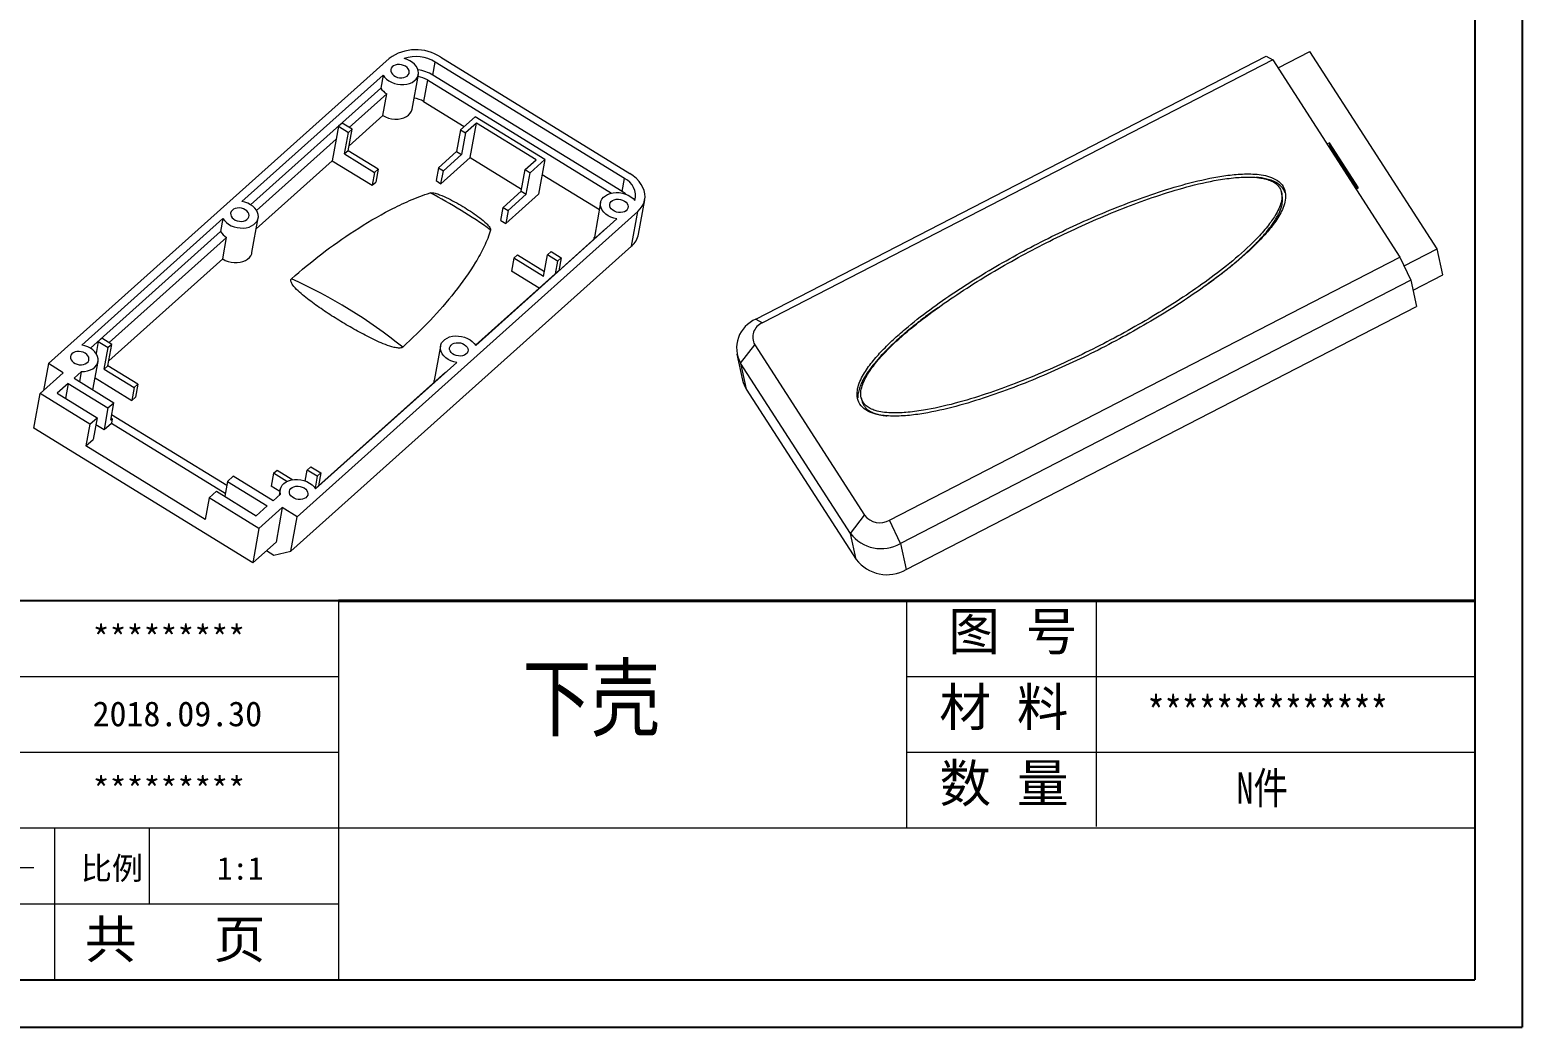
# Model space of a CAD drawing. Header units: inches. Extents: x 1962 to 2664, y 573 to 733.
# Drawn here: x 2324.1 to 2444.2, y 573 to 653.2 of the extents above; entities that cross this region are included whole.
import ezdxf

# ---------------------------------------------------------------- set-up
doc = ezdxf.new("R2010")
doc.units = ezdxf.units.IN
doc.linetypes.add('CENTER2', pattern=[28.575, 19.05, -3.175, 3.175, -3.175])
doc.layers.add('文字', color=81, linetype='Continuous')
for name, color, linetype, lineweight in [('粗实线', 7, 'Continuous', 30), ('细实线', 3, 'Continuous', 9), ('细点划线', 2, 'CENTER2', 9)]:
    doc.layers.add(name, color=color, linetype=linetype, lineweight=lineweight)
doc.styles.get("Standard").update_dxf_attribs({"font": 'txt', "bigfont": 'gbcbig.shx'})
doc.styles.add('宋体', font='', dxfattribs={"width": 0.8, "height": 3.5})
doc.styles.get('宋体').set_extended_font_data('SimSun')

msp = doc.modelspace()

# ---------------------------------------------------------------- linework, layer by layer
for p, q in [((2444.185, 732.95), (2444.185, 572.957)), ((2440.376, 729.141), (2440.376, 576.766)), ((2348.951, 607.241), (2303.239, 607.241)), ((2223.764, 576.766), (2440.376, 576.766)), ((2217.909, 572.957), (2444.185, 572.957))]:
    msp.add_line(p, q)
at = {"color": 7, "linetype": 'Continuous', "lineweight": 15}
for p, q in [((2325.61, 626.326), (2353.022, 650.874)), ((2357.182, 650.97), (2372.395, 641.612)), ((2382.533, 629.895), (2423.597, 651.06)), ((2424.12, 650.765), (2383.056, 629.601)), ((2423.597, 651.06), (2424.12, 650.765)), ((2424.12, 650.765), (2434.356, 634.898)), ((2424.545, 650.107), (2427.103, 651.425)), ((2437.339, 635.558), (2427.103, 651.425)), ((2354.875, 646.803), (2355.377, 649.58)), ((2356.554, 649.535), (2356.742, 650.577)), ((2371.956, 641.219), (2356.742, 650.577)), ((2352.54, 649.535), (2341.175, 639.358)), ((2352.351, 648.494), (2341.871, 639.108)), ((2352.54, 649.535), (2352.351, 648.494)), ((2356.115, 649.142), (2355.801, 647.406)), ((2356.115, 649.142), (2370.908, 640.043)), ((2371.768, 640.177), (2356.554, 649.535)), ((2349.823, 645.322), (2352.834, 648.019)), ((2352.52, 646.283), (2352.834, 648.019)), ((2355.801, 647.406), (2359.064, 645.399)), ((2349.804, 643.85), (2352.52, 646.283)), ((2359.936, 646.179), (2358.764, 645.13)), ((2365.541, 642.732), (2359.936, 646.179)), ((2348.952, 645.415), (2348.763, 644.373)), ((2349.245, 645.677), (2348.952, 645.415)), ((2348.952, 645.415), (2349.752, 644.922)), ((2350.045, 645.185), (2349.245, 645.677)), ((2349.439, 643.186), (2349.752, 644.922)), ((2349.732, 643.448), (2350.045, 645.185)), ((2350.045, 645.185), (2349.752, 644.922)), ((2358.764, 645.13), (2358.451, 643.394)), ((2358.764, 645.13), (2359.165, 644.884)), ((2359.165, 644.884), (2358.851, 643.148)), ((2360.043, 645.671), (2359.165, 644.884)), ((2359.541, 642.893), (2360.043, 645.671)), ((2364.848, 642.716), (2360.043, 645.671)), ((2342.363, 638.642), (2348.763, 644.373)), ((2348.763, 644.373), (2348.45, 642.637)), ((2428.688, 644.074), (2428.499, 643.976)), ((2428.747, 643.811), (2428.641, 643.757)), ((2431.015, 640.468), (2428.688, 644.074)), ((2428.747, 643.811), (2428.688, 644.074)), ((2430.931, 640.425), (2428.747, 643.811)), ((2342.332, 637.158), (2348.45, 642.637)), ((2348.45, 642.637), (2351.653, 640.667)), ((2349.732, 643.448), (2349.439, 643.186)), ((2349.439, 643.186), (2351.841, 641.709)), ((2352.134, 641.971), (2349.732, 643.448)), ((2358.451, 643.394), (2356.986, 642.083)), ((2357.198, 640.795), (2359.541, 642.893)), ((2358.851, 643.148), (2357.387, 641.837)), ((2358.451, 643.394), (2358.851, 643.148)), ((2359.541, 642.893), (2363.683, 640.345)), ((2363.969, 641.929), (2364.848, 642.716)), ((2364.37, 641.683), (2365.541, 642.732)), ((2365.541, 642.732), (2365.039, 639.954)), ((2351.841, 641.709), (2351.653, 640.667)), ((2351.841, 641.709), (2352.134, 641.971)), ((2352.134, 641.971), (2351.946, 640.929)), ((2356.986, 642.083), (2356.798, 641.041)), ((2356.986, 642.083), (2357.387, 641.837)), ((2357.198, 640.795), (2357.387, 641.837)), ((2363.655, 640.193), (2363.969, 641.929)), ((2363.969, 641.929), (2364.37, 641.683)), ((2364.056, 639.946), (2364.37, 641.683)), ((2365.327, 641.546), (2369.938, 638.71)), ((2371.768, 640.177), (2371.956, 641.219)), ((2351.653, 640.667), (2351.946, 640.929)), ((2356.798, 641.041), (2357.198, 640.795)), ((2362.191, 638.881), (2363.655, 640.193)), ((2363.655, 640.193), (2364.056, 639.946)), ((2424.884, 639.828), (2424.826, 640.09)), ((2430.826, 640.37), (2431.015, 640.468)), ((2362.003, 637.84), (2362.191, 638.881)), ((2362.191, 638.881), (2362.592, 638.635)), ((2362.403, 637.593), (2365.039, 639.954)), ((2362.592, 638.635), (2364.056, 639.946)), ((2370.041, 639.278), (2369.539, 636.5)), ((2373.088, 636.727), (2373.59, 639.505)), ((2339.654, 637.995), (2328.29, 627.818)), ((2339.654, 637.995), (2339.465, 636.954)), ((2341.989, 635.263), (2342.491, 638.041)), ((2373.041, 638.561), (2345.629, 614.013)), ((2359.993, 627.784), (2371.357, 637.961)), ((2362.003, 637.84), (2362.403, 637.593)), ((2362.592, 638.635), (2362.403, 637.593)), ((2372.538, 635.783), (2373.041, 638.561)), ((2339.465, 636.954), (2328.985, 627.568)), ((2330.494, 628.012), (2339.948, 636.479)), ((2339.635, 634.743), (2339.948, 636.479)), ((2370.45, 637.183), (2366.672, 633.8)), ((2370.45, 637.183), (2370.473, 637.169)), ((2345.127, 611.235), (2372.538, 635.783)), ((2366.06, 635.334), (2365.767, 635.072)), ((2366.06, 635.334), (2366.861, 634.841)), ((2434.686, 634.191), (2437.339, 635.558)), ((2437.805, 633.459), (2437.339, 635.558)), ((2330.475, 626.54), (2339.635, 634.743)), ((2363.051, 634.813), (2362.863, 633.771)), ((2363.051, 634.813), (2363.344, 635.075)), ((2365.453, 633.335), (2363.051, 634.813)), ((2363.344, 635.075), (2365.525, 633.734)), ((2365.453, 633.335), (2365.767, 635.072)), ((2366.568, 634.579), (2365.767, 635.072)), ((2366.568, 634.579), (2366.38, 633.537)), ((2366.861, 634.841), (2366.568, 634.579)), ((2366.861, 634.841), (2366.672, 633.8)), ((2393.291, 613.734), (2434.356, 634.898)), ((2434.356, 634.898), (2435.229, 633.029)), ((2366.38, 633.537), (2359.979, 627.806)), ((2365.103, 632.394), (2362.863, 633.771)), ((2366.672, 633.8), (2366.38, 633.537)), ((2435.229, 633.029), (2394.164, 611.865)), ((2435.229, 633.029), (2435.696, 630.93)), ((2435.408, 632.224), (2437.805, 633.459)), ((2394.631, 609.766), (2435.696, 630.93)), ((2382.533, 629.895), (2383.056, 629.601)), ((2329.623, 628.105), (2329.449, 627.145)), ((2329.916, 628.367), (2329.623, 628.105)), ((2329.623, 628.105), (2330.424, 627.613)), ((2330.716, 627.875), (2329.916, 628.367)), ((2330.11, 625.876), (2330.424, 627.613)), ((2330.403, 626.139), (2330.716, 627.875)), ((2330.716, 627.875), (2330.424, 627.613)), ((2357.155, 627.738), (2356.653, 624.961)), ((2381, 627.08), (2381.467, 624.982)), ((2381.296, 626.375), (2382.437, 627.84)), ((2382.437, 627.84), (2391.277, 614.137)), ((2326.811, 625.587), (2324.937, 623.909)), ((2325.61, 626.326), (2325.219, 624.161)), ((2326.811, 625.587), (2325.61, 626.326)), ((2328.275, 625.689), (2327.671, 625.147)), ((2328.127, 624.867), (2328.275, 625.689)), ((2329.192, 624.212), (2329.605, 626.501)), ((2330.403, 626.139), (2330.11, 625.876)), ((2330.11, 625.876), (2332.512, 624.399)), ((2332.805, 624.661), (2330.403, 626.139)), ((2347.107, 616.244), (2358.471, 626.421)), ((2357.564, 625.643), (2347.344, 616.49)), ((2357.564, 625.643), (2357.587, 625.629)), ((2390.136, 612.672), (2381.296, 626.375)), ((2381.296, 626.375), (2381.763, 624.276)), ((2327.202, 624.728), (2326.323, 623.941)), ((2327.202, 624.728), (2326.986, 623.533)), ((2327.202, 624.728), (2330.405, 622.758)), ((2327.671, 625.147), (2330.874, 623.177)), ((2329.366, 625.177), (2332.324, 623.357)), ((2332.512, 624.399), (2332.324, 623.357)), ((2332.512, 624.399), (2332.805, 624.661)), ((2332.805, 624.661), (2332.617, 623.619)), ((2324.435, 621.131), (2324.937, 623.909)), ((2328.941, 621.446), (2324.937, 623.909)), ((2326.323, 623.941), (2329.526, 621.971)), ((2330.405, 622.758), (2330.874, 623.177)), ((2330.623, 621.788), (2330.874, 623.177)), ((2332.324, 623.357), (2332.617, 623.619)), ((2381.763, 624.276), (2390.603, 610.573)), ((2391.006, 623.592), (2391.065, 623.33)), ((2328.941, 621.446), (2329.526, 621.971)), ((2329.526, 621.971), (2329.213, 620.235)), ((2330.405, 622.758), (2330.091, 621.021)), ((2339.954, 616.516), (2330.699, 622.209)), ((2342.051, 610.295), (2324.435, 621.131)), ((2328.941, 621.446), (2328.627, 619.71)), ((2329.429, 621.429), (2330.091, 621.021)), ((2330.091, 621.021), (2330.677, 621.546)), ((2330.623, 621.788), (2330.74, 621.893)), ((2330.74, 621.893), (2330.651, 621.948)), ((2330.74, 621.893), (2330.677, 621.546)), ((2330.677, 621.546), (2339.844, 615.907)), ((2328.627, 619.71), (2329.213, 620.235)), ((2338.236, 613.8), (2328.627, 619.71)), ((2340.482, 617.267), (2340.014, 616.847)), ((2343.685, 615.297), (2340.482, 617.267)), ((2343.722, 617.503), (2343.534, 616.462)), ((2343.722, 617.503), (2344.015, 617.766)), ((2344.798, 616.842), (2343.722, 617.503)), ((2344.015, 617.766), (2345.276, 616.99)), ((2346.28, 616.884), (2346.438, 617.762)), ((2346.731, 618.024), (2346.438, 617.762)), ((2347.239, 617.269), (2346.438, 617.762)), ((2346.731, 618.024), (2347.532, 617.532)), ((2347.239, 617.269), (2347.065, 616.309)), ((2347.532, 617.532), (2347.239, 617.269)), ((2347.532, 617.532), (2347.344, 616.49)), ((2339.135, 616.06), (2338.55, 615.536)), ((2339.135, 616.06), (2342.338, 614.09)), ((2340.014, 616.847), (2339.798, 615.653)), ((2340.014, 616.847), (2343.217, 614.877)), ((2344.239, 616.028), (2343.534, 616.462)), ((2344.269, 616.199), (2344.188, 615.746)), ((2347.344, 616.49), (2347.094, 616.266)), ((2338.55, 615.536), (2338.236, 613.8)), ((2342.553, 613.073), (2338.55, 615.536)), ((2342.338, 614.09), (2343.217, 614.877)), ((2344.428, 614.752), (2342.553, 613.073)), ((2343.685, 615.297), (2344.29, 615.838)), ((2344.428, 614.752), (2343.925, 611.974)), ((2345.629, 614.013), (2344.428, 614.752)), ((2345.127, 611.235), (2345.629, 614.013)), ((2390.136, 612.672), (2391.277, 614.137)), ((2394.164, 611.865), (2393.291, 613.734)), ((2342.553, 613.073), (2342.051, 610.295)), ((2390.603, 610.573), (2390.136, 612.672)), ((2343.925, 611.974), (2342.051, 610.295)), ((2343.159, 611.288), (2343.737, 610.932)), ((2343.737, 610.932), (2345.127, 611.235)), ((2394.164, 611.865), (2394.631, 609.766))]:
    msp.add_line(p, q, dxfattribs=at)
at = {"color": 7, "linetype": 'Continuous', "lineweight": 15, "flags": 128}
for points in [[(2352.54, 649.535), (2352.661, 649.365), (2352.817, 649.209), (2353.005, 649.071), (2353.218, 648.956), (2353.451, 648.866), (2353.697, 648.804), (2353.949, 648.772), (2354.199, 648.771), (2354.441, 648.801), (2354.668, 648.861), (2354.872, 648.949), (2355.048, 649.063), (2355.192, 649.2), (2355.298, 649.355), (2355.365, 649.524), (2355.389, 649.703), (2355.371, 649.885), (2355.31, 650.067), (2355.209, 650.242), (2355.071, 650.406), (2354.899, 650.554), (2354.698, 650.681), (2354.474, 650.785), (2354.234, 650.862)], [(2354.34, 650.241), (2354.19, 650.315), (2354.024, 650.365), (2353.852, 650.386), (2353.682, 650.378), (2353.524, 650.342), (2353.386, 650.279), (2353.276, 650.193), (2353.2, 650.088), (2353.161, 649.97), (2353.163, 649.846), (2353.204, 649.721), (2353.283, 649.604), (2353.395, 649.499), (2353.534, 649.414), (2353.694, 649.351), (2353.864, 649.316), (2354.036, 649.309), (2354.202, 649.331), (2354.35, 649.38), (2354.475, 649.456), (2354.569, 649.552), (2354.627, 649.664), (2354.645, 649.786), (2354.624, 649.911), (2354.563, 650.033), (2354.467, 650.145), (2354.34, 650.241)], [(2352.52, 646.283), (2352.74, 646.167), (2352.978, 646.079), (2353.229, 646.02), (2353.486, 645.992), (2353.739, 645.996), (2353.983, 646.032), (2354.209, 646.099), (2354.411, 646.194), (2354.583, 646.316), (2354.72, 646.46), (2354.818, 646.621), (2354.874, 646.797), (2354.875, 646.803)], [(2373.041, 638.561), (2373.235, 638.762), (2373.391, 638.981), (2373.508, 639.215), (2373.582, 639.462), (2373.613, 639.717), (2373.602, 639.976), (2373.547, 640.237), (2373.449, 640.494), (2373.311, 640.745), (2373.133, 640.986), (2372.919, 641.213), (2372.672, 641.423), (2372.395, 641.612)], [(2371.357, 637.961), (2371.109, 638.017), (2370.874, 638.102), (2370.656, 638.214), (2370.464, 638.348), (2370.302, 638.501), (2370.174, 638.669), (2370.085, 638.847), (2370.037, 639.029), (2370.032, 639.211), (2370.069, 639.387), (2370.148, 639.553), (2370.266, 639.703), (2370.421, 639.833), (2370.606, 639.939), (2370.818, 640.019), (2371.05, 640.07), (2371.295, 640.09), (2371.546, 640.08), (2371.797, 640.039), (2372.04, 639.968), (2372.268, 639.87), (2372.474, 639.747), (2372.652, 639.604), (2372.799, 639.443)], [(2372.074, 639.955), (2372.021, 639.999), (2371.768, 640.177)], [(2339.654, 637.995), (2339.773, 637.827), (2339.927, 637.673), (2340.112, 637.536), (2340.321, 637.421), (2340.551, 637.331), (2340.793, 637.268), (2341.042, 637.234), (2341.289, 637.23), (2341.529, 637.257), (2341.755, 637.312), (2341.96, 637.396), (2342.139, 637.505), (2342.286, 637.637), (2342.397, 637.787), (2342.47, 637.952), (2342.502, 638.127), (2342.492, 638.307), (2342.441, 638.487), (2342.35, 638.662), (2342.222, 638.827), (2342.06, 638.978), (2341.868, 639.11), (2341.653, 639.219), (2341.42, 639.302), (2341.175, 639.358)], [(2341.454, 638.701), (2341.304, 638.775), (2341.138, 638.825), (2340.966, 638.846), (2340.796, 638.839), (2340.638, 638.802), (2340.5, 638.74), (2340.39, 638.653), (2340.314, 638.548), (2340.275, 638.431), (2340.277, 638.306), (2340.318, 638.182), (2340.397, 638.064), (2340.509, 637.96), (2340.649, 637.874), (2340.808, 637.811), (2340.978, 637.776), (2341.151, 637.769), (2341.316, 637.791), (2341.464, 637.841), (2341.589, 637.916), (2341.683, 638.012), (2341.741, 638.124), (2341.759, 638.246), (2341.738, 638.371), (2341.677, 638.493), (2341.581, 638.605), (2341.454, 638.701)], [(2371.957, 639.405), (2372.083, 639.309), (2372.179, 639.197), (2372.24, 639.075), (2372.261, 638.95), (2372.243, 638.828), (2372.185, 638.716), (2372.091, 638.62), (2371.967, 638.545), (2371.818, 638.495), (2371.653, 638.473), (2371.48, 638.48), (2371.31, 638.515), (2371.151, 638.578), (2371.011, 638.664), (2370.899, 638.768), (2370.82, 638.886), (2370.779, 639.01), (2370.778, 639.135), (2370.816, 639.252), (2370.892, 639.357), (2371.002, 639.443), (2371.14, 639.506), (2371.298, 639.543), (2371.468, 639.55), (2371.64, 639.529), (2371.806, 639.479), (2371.957, 639.405)], [(2369.527, 636.356), (2369.534, 636.467), (2369.539, 636.5)], [(2339.635, 634.743), (2339.844, 634.632), (2340.072, 634.546), (2340.312, 634.486), (2340.558, 634.455), (2340.802, 634.453), (2341.038, 634.481), (2341.26, 634.537), (2341.462, 634.62), (2341.638, 634.728), (2341.783, 634.858), (2341.893, 635.007), (2341.966, 635.169), (2341.989, 635.263)], [(2358.471, 626.421), (2358.227, 626.477), (2357.993, 626.56), (2357.778, 626.669), (2357.587, 626.801), (2357.425, 626.952), (2357.296, 627.117), (2357.205, 627.292), (2357.154, 627.472), (2357.145, 627.652), (2357.177, 627.827), (2357.249, 627.992), (2357.361, 628.142), (2357.508, 628.274), (2357.686, 628.383), (2357.891, 628.467), (2358.117, 628.522), (2358.357, 628.549), (2358.605, 628.545), (2358.853, 628.511), (2359.096, 628.448), (2359.325, 628.358), (2359.535, 628.243), (2359.719, 628.106), (2359.873, 627.952), (2359.993, 627.784)], [(2359.071, 627.865), (2359.197, 627.769), (2359.293, 627.657), (2359.354, 627.536), (2359.375, 627.41), (2359.357, 627.288), (2359.299, 627.176), (2359.205, 627.08), (2359.081, 627.005), (2358.932, 626.955), (2358.767, 626.933), (2358.594, 626.94), (2358.424, 626.976), (2358.265, 627.038), (2358.125, 627.124), (2358.013, 627.228), (2357.934, 627.346), (2357.893, 627.47), (2357.892, 627.595), (2357.93, 627.713), (2358.006, 627.817), (2358.116, 627.904), (2358.254, 627.967), (2358.412, 628.003), (2358.582, 628.01), (2358.754, 627.989), (2358.92, 627.94), (2359.071, 627.865)], [(2328.569, 627.161), (2328.418, 627.236), (2328.252, 627.285), (2328.08, 627.306), (2327.91, 627.299), (2327.752, 627.263), (2327.614, 627.2), (2327.504, 627.114), (2327.428, 627.009), (2327.389, 626.891), (2327.391, 626.766), (2327.432, 626.642), (2327.511, 626.524), (2327.623, 626.42), (2327.763, 626.334), (2327.922, 626.272), (2328.092, 626.236), (2328.265, 626.229), (2328.43, 626.251), (2328.579, 626.301), (2328.703, 626.376), (2328.797, 626.472), (2328.855, 626.584), (2328.873, 626.706), (2328.852, 626.832), (2328.791, 626.953), (2328.695, 627.065), (2328.569, 627.161)], [(2328.275, 625.689), (2328.527, 625.7), (2328.768, 625.743), (2328.989, 625.817), (2329.185, 625.919), (2329.35, 626.047), (2329.478, 626.195), (2329.566, 626.361), (2329.611, 626.539), (2329.612, 626.723), (2329.57, 626.909), (2329.484, 627.091), (2329.358, 627.263), (2329.195, 627.421), (2329.001, 627.559), (2328.781, 627.673), (2328.541, 627.76), (2328.29, 627.818)], [(2356.641, 624.816), (2356.643, 624.882), (2356.653, 624.961)], [(2344.29, 615.838), (2344.258, 616.024), (2344.271, 616.207), (2344.328, 616.383), (2344.426, 616.544), (2344.564, 616.688), (2344.737, 616.809), (2344.94, 616.904), (2345.167, 616.97), (2345.412, 617.005), (2345.666, 617.009), (2345.922, 616.98), (2346.173, 616.92), (2346.412, 616.831), (2346.631, 616.714), (2346.823, 616.575), (2346.983, 616.417), (2347.107, 616.244)], [(2346.185, 616.325), (2346.311, 616.229), (2346.407, 616.118), (2346.468, 615.996), (2346.489, 615.87), (2346.471, 615.748), (2346.413, 615.636), (2346.319, 615.54), (2346.195, 615.465), (2346.046, 615.415), (2345.881, 615.393), (2345.708, 615.4), (2345.538, 615.436), (2345.379, 615.498), (2345.239, 615.584), (2345.127, 615.688), (2345.048, 615.806), (2345.007, 615.931), (2345.006, 616.055), (2345.044, 616.173), (2345.12, 616.278), (2345.23, 616.364), (2345.368, 616.427), (2345.526, 616.463), (2345.696, 616.471), (2345.868, 616.449), (2346.034, 616.4), (2346.185, 616.325)]]:
    msp.add_lwpolyline(points, dxfattribs=at)
at = {"color": 7, "linetype": 'Continuous', "lineweight": 15}
for centre, radius, start, end in [((2355.171, 647.907), 3.664, 56.73282, 125.91149), ((2355.181, 648.016), 2.999, 58.64314, 108.40721), ((2354.986, 646.937), 3.035, 58.89726, 83.03195), ((2353.544, 649.224), 1.399, 211.47176, 239.48891), ((2355.074, 647.42), 2.012, 58.8398, 82.18909), ((2354.757, 645.676), 2.02, 58.88866, 82.14024), ((2371.31, 639.825), 1.536, 345.60176, 65.14557), ((2336.903, 603.03), 41.817, 54.49188, 62.3163), ((2340.658, 637.684), 1.399, 211.47176, 239.48891), ((2371.468, 637.039), 1.651, 310.44943, 349.10481), ((2327.705, 594.734), 42.203, 51.25339, 65.55479), ((2383.479, 627.586), 2.496, 112.28647, 209.00625), ((2383.521, 628.449), 1.242, 111.99068, 209.30203), ((2383.579, 625.454), 2.164, 192.59657, 212.95165), ((2392.516, 615.093), 1.565, 217.64354, 299.69894), ((2392.61, 614.564), 3.115, 217.41534, 299.92714), ((2393.077, 612.465), 3.115, 217.41534, 299.92714)]:
    msp.add_arc(centre, radius, start, end, dxfattribs=at)
for points, knots in [([(2390.902, 623.073), (2391.023, 622.886), (2391.371, 622.561), (2392.237, 622.2), (2393.38, 622.07), (2394.731, 622.128), (2396.482, 622.366), (2398.643, 622.861), (2401.151, 623.627), (2403.592, 624.51), (2406.781, 625.82), (2409.883, 627.293), (2412.915, 628.923), (2415.131, 630.216), (2417.284, 631.582), (2419.364, 633.037), (2421.026, 634.34), (2422.288, 635.457), (2423.179, 636.335), (2424.004, 637.27), (2424.719, 638.291), (2425.142, 639.248), (2425.178, 640.104), (2424.913, 640.734), (2424.357, 641.181), (2423.486, 641.505), (2422.35, 641.616), (2421.004, 641.547), (2419.259, 641.301), (2417.129, 640.807), (2414.615, 640.036), (2412.181, 639.151), (2409.01, 637.845), (2405.164, 636.016), (2401.459, 633.948), (2398.584, 632.126), (2396.501, 630.673), (2394.843, 629.374), (2393.586, 628.267), (2392.694, 627.393), (2391.867, 626.462), (2391.155, 625.465), (2390.718, 624.516), (2390.643, 623.687), (2390.781, 623.261), (2390.902, 623.073)], [0, 0, 0, 0, 0.0078125, 0.015625, 0.03125, 0.046875, 0.0625, 0.09375, 0.125, 0.15625, 0.1875, 0.25, 0.28125, 0.3125, 0.34375, 0.375, 0.40625, 0.421875, 0.4375, 0.453125, 0.46875, 0.484375, 0.4921875, 0.5, 0.5078125, 0.515625, 0.53125, 0.546875, 0.5625, 0.59375, 0.625, 0.65625, 0.6875, 0.75, 0.8125, 0.84375, 0.875, 0.90625, 0.921875, 0.9375, 0.953125, 0.96875, 0.984375, 0.9921875, 1, 1, 1, 1]), ([(2391.165, 623.209), (2391.229, 623.11), (2391.393, 622.924), (2391.73, 622.703), (2392.179, 622.526), (2392.748, 622.405), (2393.573, 622.337), (2394.676, 622.377), (2396.405, 622.608), (2398.565, 623.103), (2401.027, 623.854), (2403.459, 624.732), (2406.637, 626.034), (2410.533, 627.886), (2414.276, 629.978), (2417.135, 631.795), (2419.204, 633.245), (2421.159, 634.778), (2422.703, 636.2), (2423.768, 637.413), (2424.337, 638.231), (2424.669, 638.89), (2424.845, 639.438), (2424.884, 639.98), (2424.75, 640.36), (2424.564, 640.623), (2424.363, 640.82), (2424.012, 641.024), (2423.555, 641.185), (2422.983, 641.292), (2422.159, 641.347), (2421.06, 641.298), (2419.342, 641.06), (2417.194, 640.562), (2414.743, 639.81), (2412.318, 638.932), (2409.161, 637.634), (2405.297, 635.797), (2401.579, 633.72), (2398.733, 631.913), (2396.664, 630.467), (2394.712, 628.939), (2393.164, 627.52), (2392.089, 626.305), (2391.509, 625.478), (2391.169, 624.812), (2390.989, 624.257), (2390.946, 623.709), (2391.071, 623.356), (2391.165, 623.209)], [0, 0, 0, 0, 0.0049259, 0.0101296, 0.0158859, 0.0232793, 0.0317448, 0.0462173, 0.0632338, 0.0946851, 0.1259995, 0.1561542, 0.1882584, 0.2505906, 0.3131803, 0.3454027, 0.3756223, 0.4069622, 0.4383143, 0.4549498, 0.4690965, 0.4773394, 0.4845519, 0.4927173, 0.4999962, 0.501316, 0.5061867, 0.5113879, 0.5171626, 0.5245346, 0.5329408, 0.5474009, 0.5643278, 0.5955161, 0.6268102, 0.6568745, 0.6888553, 0.7506568, 0.8126599, 0.8448725, 0.8750973, 0.9063372, 0.9375702, 0.9544244, 0.9687526, 0.9771121, 0.9844178, 0.992662, 1, 1, 1, 1]), ([(2425.119, 640.075), (2425.062, 640.201), (2424.945, 640.462), (2424.609, 640.769), (2424.206, 640.999), (2423.766, 641.15), (2423.318, 641.246), (2422.979, 641.292), (2422.79, 641.3), (2422.754, 641.302)], [0, 0, 0, 0, 0.16022278, 0.33045013, 0.49614111, 0.655745, 0.81099173, 0.96351401, 1, 1, 1, 1]), ([(2345.17, 633.154), (2345.948, 633.838), (2346.757, 634.503), (2348.442, 635.79), (2349.317, 636.413), (2351.152, 637.604), (2352.112, 638.174), (2353.625, 638.956), (2354.143, 639.205), (2355.211, 639.666), (2355.759, 639.878), (2356.331, 640.06)], [0, 0, 0, 0, 0.25, 0.25, 0.5, 0.5, 0.75, 0.75, 0.875, 0.875, 1, 1, 1, 1]), ([(2356.331, 640.06), (2356.389, 640.079), (2356.458, 640.075), (2356.589, 640.059), (2356.654, 640.045), (2356.846, 639.996), (2356.969, 639.954), (2357.332, 639.818), (2357.566, 639.711), (2358.249, 639.378), (2358.683, 639.132), (2359.526, 638.614), (2359.933, 638.342), (2360.502, 637.905), (2360.686, 637.754), (2360.934, 637.514), (2361.013, 637.432), (2361.112, 637.302), (2361.142, 637.258), (2361.187, 637.166), (2361.205, 637.116), (2361.191, 637.07)], [0, 0, 0, 0, 0.03125, 0.03125, 0.0625, 0.0625, 0.125, 0.125, 0.25, 0.25, 0.5, 0.5, 0.75, 0.75, 0.875, 0.875, 0.9375, 0.9375, 0.96875, 0.96875, 1, 1, 1, 1]), ([(2418.664, 632.574), (2418.682, 632.586), (2418.953, 632.778), (2419.479, 633.169), (2420.227, 633.742), (2420.969, 634.344), (2421.688, 634.961), (2422.372, 635.593), (2422.911, 636.134), (2423.313, 636.571), (2423.602, 636.904), (2423.862, 637.228), (2424.095, 637.542), (2424.299, 637.846), (2424.477, 638.142), (2424.627, 638.429), (2424.747, 638.706), (2424.836, 638.969), (2424.891, 639.21), (2424.918, 639.429), (2424.915, 639.624), (2424.906, 639.758), (2424.885, 639.822), (2424.883, 639.827)], [0, 0, 0, 0, 0.0063235, 0.0971028, 0.1922185, 0.2832707, 0.3789223, 0.4730693, 0.5608179, 0.6078479, 0.6524805, 0.6947693, 0.734777, 0.7725777, 0.8082596, 0.8426542, 0.8747156, 0.9046151, 0.9325642, 0.9555725, 0.9773249, 0.9980637, 1, 1, 1, 1]), ([(2361.191, 637.07), (2361.056, 636.618), (2360.874, 636.174), (2360.461, 635.309), (2360.229, 634.888), (2359.481, 633.648), (2358.912, 632.852), (2357.683, 631.3), (2357.021, 630.545), (2355.622, 629.067), (2354.886, 628.348), (2354.119, 627.649)], [0, 0, 0, 0, 0.125, 0.125, 0.25, 0.25, 0.5, 0.5, 0.75, 0.75, 1, 1, 1, 1]), ([(2354.119, 627.649), (2354.083, 627.615), (2354.029, 627.595), (2353.913, 627.575), (2353.851, 627.573), (2353.666, 627.583), (2353.543, 627.606), (2353.184, 627.69), (2352.951, 627.77), (2352.274, 628.028), (2351.845, 628.23), (2351.002, 628.653), (2350.59, 628.877), (2349.779, 629.337), (2349.38, 629.573), (2348.593, 630.057), (2348.206, 630.304), (2347.448, 630.81), (2347.076, 631.069), (2346.357, 631.607), (2346.008, 631.884), (2345.541, 632.33), (2345.393, 632.485), (2345.217, 632.73), (2345.164, 632.815), (2345.119, 632.947), (2345.11, 632.991), (2345.116, 633.079), (2345.133, 633.121), (2345.17, 633.154)], [0, 0, 0, 0, 0.015625, 0.015625, 0.03125, 0.03125, 0.0625, 0.0625, 0.125, 0.125, 0.25, 0.25, 0.375, 0.375, 0.5, 0.5, 0.625, 0.625, 0.75, 0.75, 0.875, 0.875, 0.9375, 0.9375, 0.96875, 0.96875, 0.984375, 0.984375, 1, 1, 1, 1]), ([(2397.227, 630.849), (2397.008, 630.698), (2396.44, 630.307), (2395.565, 629.629), (2394.586, 628.835), (2393.644, 628.003), (2392.849, 627.226), (2392.2, 626.51), (2391.682, 625.866), (2391.303, 625.296), (2391.045, 624.815), (2390.881, 624.435), (2390.775, 624.04), (2390.718, 623.744), (2390.739, 623.588), (2390.742, 623.566)], [0, 0, 0, 0, 0.07658606, 0.19906016, 0.32173124, 0.44466648, 0.56801344, 0.65068575, 0.73357528, 0.81742403, 0.8602569, 0.90365225, 0.94770101, 0.99277131, 1, 1, 1, 1]), ([(2391.071, 623.331), (2391.081, 623.279), (2391.109, 623.143), (2391.18, 623.022), (2391.224, 622.947)], [0, 0, 0, 0, 0.3852175, 1, 1, 1, 1]), ([(2391.224, 622.947), (2391.276, 622.876), (2391.383, 622.731), (2391.61, 622.552), (2391.884, 622.401), (2392.18, 622.291), (2392.483, 622.212), (2392.774, 622.157), (2392.974, 622.136), (2393.071, 622.126)], [0, 0, 0, 0, 0.1370932, 0.278387, 0.428527, 0.5914039, 0.7245914, 0.8668096, 1, 1, 1, 1])]:
    msp.add_open_spline(points, degree=3, knots=knots, dxfattribs=at)
at = {"layer": '粗实线', "color": 7, "lineweight": 40}
msp.add_line((2440.376, 607.241), (2348.951, 607.241), dxfattribs=at)
at = {"layer": '细实线', "color": 7}
for p, q in [((2348.951, 607.241), (2348.951, 576.766)), ((2394.663, 607.241), (2394.663, 588.956)), ((2409.901, 607.241), (2409.901, 589.084)), ((2348.951, 601.146), (2303.239, 601.146)), ((2440.376, 601.146), (2394.663, 601.146)), ((2348.951, 595.051), (2303.239, 595.051)), ((2440.376, 595.051), (2394.663, 595.051)), ((2440.376, 588.956), (2303.239, 588.956)), ((2326.095, 588.956), (2326.095, 576.766)), ((2333.714, 588.956), (2333.714, 582.861)), ((2348.951, 582.861), (2303.239, 582.861))]:
    msp.add_line(p, q, dxfattribs=at)
at = {"layer": '细点划线', "color": 7}
msp.add_line((2317.749, 585.797), (2324.441, 585.797), dxfattribs=at)

# ---------------------------------------------------------------- texts
at = {"width": 1139.22447, "attachment_point": 1}
for s, insert, char_height in [('{\\fSimHei|b0|i0|c134|p49;*********}', (2329.168, 605.254), 2.00444), ('{\\fSimHei|b0|i0|c134|p49;2018.\\fSimHei|b0|i0|c0|p49;09\\fSimHei|b0|i0|c134|p49;.\\fSimHei|b0|i0|c0|p49;30}', (2329.168, 599.159), 2.004441), ('{\\fSimHei|b0|i0|c134|p49;*********}', (2329.168, 593.064), 2.00444)]:
    msp.add_mtext(s, dxfattribs=dict(at, insert=insert, char_height=char_height))
at = {"layer": '文字', "color": 0, "attachment_point": 1, "style": '宋体'}
for s, insert, char_height, width in [('下壳', (2363.746, 601.979), 5.0792, 64.93522), ('{\\H1.111x;**************}', (2414.032, 599.554), 2.28562, 26.42435), ('{\\H1.111x;N件}', (2421.193, 593.459), 2.28562, 26.42435)]:
    msp.add_mtext(s, dxfattribs=dict(at, insert=insert, char_height=char_height, width=width))
at = {"layer": '细实线', "color": 7, "attachment_point": 1}
for s, insert, char_height, width in [('{\\fSimSun|b0|i0|c134|p54;图 号}', (2398.015, 606.316), 3.0475, 15.23748), ('{\\fSimSun|b0|i0|c134|p54;材 料   }', (2397.292, 600.221), 3.0475, 15.23748), ('{\\fSimSun|b0|i0|c134|p54;数 量}', (2397.307, 594.096), 3.0475, 13.76897), ('{\\fSimSun|b0|i0|c134|p54;比例}', (2328.228, 586.648), 1.8285, 8.02653), ('{\\fSimSun|b0|i0|c134|p54;1:1}', (2339.18, 586.648), 1.8285, 8.02653), ('{\\fSimSun|b0|i0|c134|p54; 共   页}', (2326.468, 581.555), 3.0475, 22.85621)]:
    msp.add_mtext(s, dxfattribs=dict(at, insert=insert, char_height=char_height, width=width))

doc.saveas('drawing.dxf')
